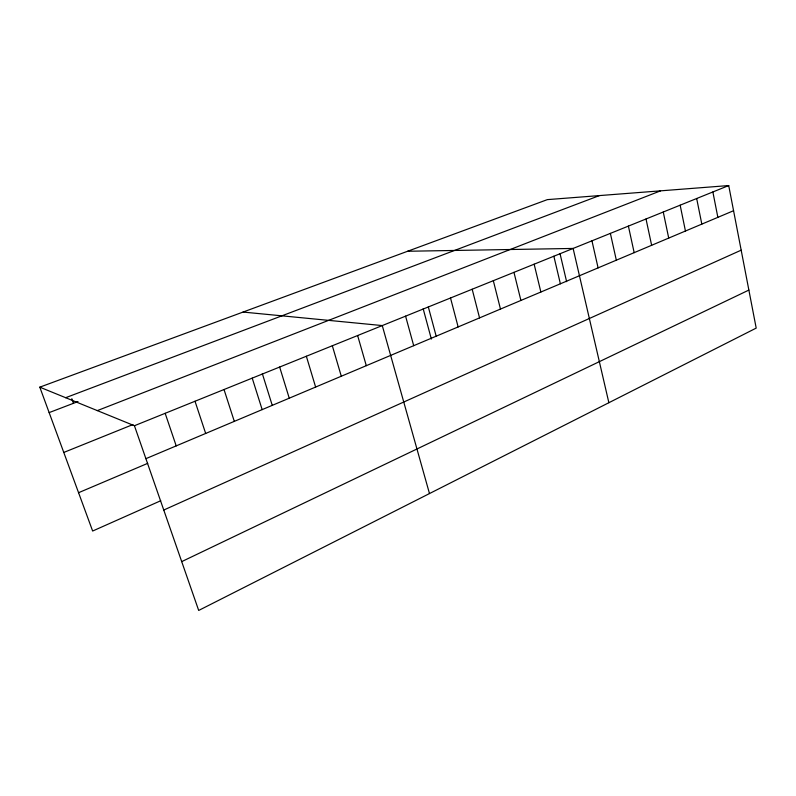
<?xml version="1.0" encoding="UTF-8"?>
<svg xmlns="http://www.w3.org/2000/svg" width="796" height="796" viewBox="0 0 796 796"><rect width="100%" height="100%" fill="white"/><g stroke="black" fill="none" stroke-linecap="round" stroke-linejoin="round"><path stroke-width="1.19" d="M181.707 561.618L748.867 290.072M163.767 510.037L741.175 250.173M160.732 500.734L92.644 531.032L39.8 387.164L547.34 199.627L728.718 185.558L756.2 328.101L198.692 610.442L134.434 425.731L39.8 387.164M78.565 492.704L147.728 463.342M145.897 458.675L733.574 210.721M63.779 452.446L132.932 424.557M134.434 425.731L728.718 185.558M97.331 410.607L660.531 190.851M49.143 412.607L78.018 401.562M65.66 397.702L599.418 195.587M407.632 251.257L573.12 248.442L608.87 402.716M243.059 312.062L382.269 325.574L429.482 493.56M71.829 398.706L73.481 403.293M165.16 413.313L176.214 445.889M195.01 401.244L205.676 433.452M224.024 389.523L234.313 421.373M252.223 378.13L262.163 409.622M262.342 373.692L272.212 405.234M279.655 367.046L289.256 398.189M306.351 356.25L315.624 387.065M332.33 345.753L341.295 376.239M357.633 335.534L366.299 365.682M405.582 316.151L413.701 345.683M423.183 308.798L431.362 339.066M428.328 306.957L436.188 336.201M450.516 297.993L458.138 326.937M472.177 289.237L479.56 317.902M493.321 280.69L500.475 309.077M513.967 272.351L520.912 300.45M534.146 264.192L540.872 292.032M553.857 256.232L560.384 283.804M560.026 253.606L566.623 281.675M591.955 240.83L598.095 267.884M610.373 233.387L616.333 260.192M628.392 226.104L634.173 252.66M646.014 218.98L651.635 245.297M663.267 212.015L668.72 238.094M680.152 205.189L685.446 231.029M696.679 198.512L701.823 224.124M712.868 191.965L717.863 217.358"/></g></svg>
